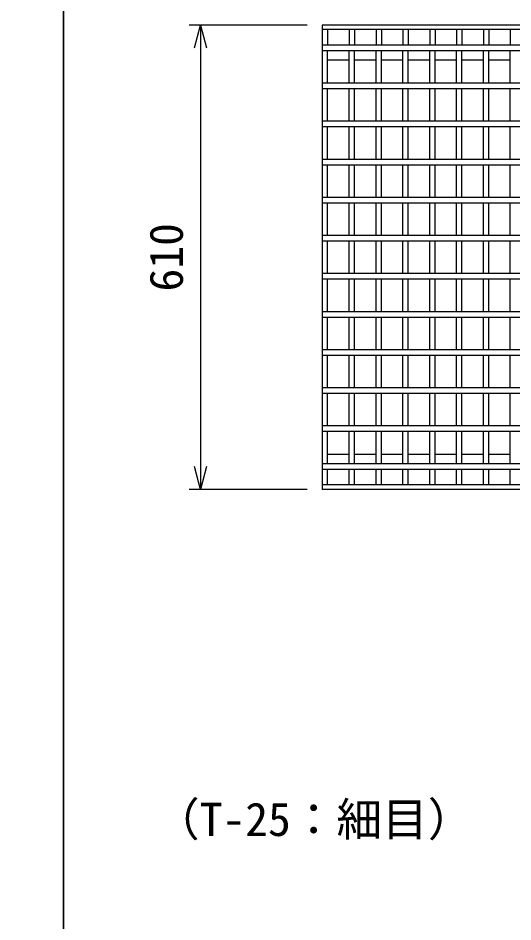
# Model space of a CAD drawing. Units: millimetres, scale not verified. Extents: x -33600 to 33600, y -11880 to 11880.
# Drawn here: x -20211 to -19560, y -6428 to -5241 of the extents above; entities that cross this region are included whole.
import ezdxf
from ezdxf.enums import TextEntityAlignment as Align

# ---------------------------------------------------------------- set-up
doc = ezdxf.new("R2010")
doc.units = ezdxf.units.MM
doc.header["$LTSCALE"] = 40
for name, color, linetype, lineweight in [('0-0_DIM', 7, 'Continuous', 25), ('0-2_HATCH', 6, 'Continuous', 25), ('0-6_TXT', 7, 'Continuous', 25)]:
    doc.layers.add(name, color=color, linetype=linetype, lineweight=lineweight)
doc.styles.add('ＭＳ ゴシック', font='')
doc.styles.get('ＭＳ ゴシック').set_extended_font_data('MS Gothic')

msp = doc.modelspace()

# ---------------------------------------------------------------- linework, layer by layer
at = {"layer": '0-0_DIM'}
for p, q in [((-19830.84, -5250.46), (-19985.84, -5250.46)), ((-19970.84, -5250.46), (-19970.84, -5860.46)), ((-19830.84, -5860.46), (-19985.84, -5860.46))]:
    msp.add_line(p, q, dxfattribs=at)
for points in [[(-19978.88, -5280.46), (-19970.84, -5250.46), (-19962.8, -5280.46)], [(-19962.8, -5830.46), (-19970.84, -5860.46), (-19978.88, -5830.46)]]:
    msp.add_lwpolyline(points, dxfattribs=at)
at = {"layer": '0-2_HATCH'}
for p, q in [((-19810.84, -5250.46), (-19810.84, -5860.46)), ((-18815.84, -5250.46), (-19810.84, -5250.46)), ((-18815.84, -5256.46), (-19810.84, -5256.46)), ((-19803.84, -5256.46), (-19803.84, -5276.96)), ((-19775.56, -5256.46), (-19775.56, -5276.96)), ((-19768.56, -5256.46), (-19768.56, -5276.96)), ((-19740.27, -5256.46), (-19740.27, -5276.96)), ((-19733.27, -5256.46), (-19733.27, -5276.96)), ((-19704.98, -5256.46), (-19704.98, -5276.96)), ((-19697.98, -5256.46), (-19697.98, -5276.96)), ((-19669.7, -5256.46), (-19669.7, -5276.96)), ((-19662.7, -5256.46), (-19662.7, -5276.96)), ((-19634.41, -5256.46), (-19634.41, -5276.96)), ((-19627.41, -5256.46), (-19627.41, -5276.96)), ((-19599.13, -5256.46), (-19599.13, -5276.96)), ((-19592.13, -5256.46), (-19592.13, -5276.96)), ((-19563.84, -5256.46), (-19563.84, -5276.96)), ((-18815.84, -5276.96), (-19810.84, -5276.96)), ((-19810.84, -5283.96), (-18815.84, -5283.96)), ((-19803.84, -5326.96), (-19803.84, -5283.96)), ((-19775.56, -5326.96), (-19775.56, -5283.96)), ((-19768.56, -5326.96), (-19768.56, -5283.96)), ((-19740.27, -5326.96), (-19740.27, -5283.96)), ((-19733.27, -5326.96), (-19733.27, -5283.96)), ((-19704.98, -5326.96), (-19704.98, -5283.96)), ((-19697.98, -5326.96), (-19697.98, -5283.96)), ((-19669.7, -5326.96), (-19669.7, -5283.96)), ((-19662.7, -5326.96), (-19662.7, -5283.96)), ((-19634.41, -5326.96), (-19634.41, -5283.96)), ((-19627.41, -5326.96), (-19627.41, -5283.96)), ((-19599.13, -5326.96), (-19599.13, -5283.96)), ((-19592.13, -5326.96), (-19592.13, -5283.96)), ((-19563.84, -5326.96), (-19563.84, -5283.96)), ((-19775.56, -5296.46), (-19803.84, -5296.46)), ((-19740.27, -5296.46), (-19768.56, -5296.46)), ((-19704.98, -5296.46), (-19733.27, -5296.46)), ((-19669.7, -5296.46), (-19697.98, -5296.46)), ((-19634.41, -5296.46), (-19662.7, -5296.46)), ((-19599.13, -5296.46), (-19627.41, -5296.46)), ((-19563.84, -5296.46), (-19592.13, -5296.46)), ((-18815.84, -5326.96), (-19810.84, -5326.96)), ((-19810.84, -5333.96), (-18815.84, -5333.96)), ((-19803.84, -5376.96), (-19803.84, -5333.96)), ((-19775.56, -5376.96), (-19775.56, -5333.96)), ((-19768.56, -5376.96), (-19768.56, -5333.96)), ((-19740.27, -5376.96), (-19740.27, -5333.96)), ((-19733.27, -5376.96), (-19733.27, -5333.96)), ((-19704.98, -5376.96), (-19704.98, -5333.96)), ((-19697.98, -5376.96), (-19697.98, -5333.96)), ((-19669.7, -5376.96), (-19669.7, -5333.96)), ((-19662.7, -5376.96), (-19662.7, -5333.96)), ((-19634.41, -5376.96), (-19634.41, -5333.96)), ((-19627.41, -5376.96), (-19627.41, -5333.96)), ((-19599.13, -5376.96), (-19599.13, -5333.96)), ((-19592.13, -5376.96), (-19592.13, -5333.96)), ((-19563.84, -5376.96), (-19563.84, -5333.96)), ((-18815.84, -5376.96), (-19810.84, -5376.96)), ((-19810.84, -5383.96), (-18815.84, -5383.96)), ((-19803.84, -5426.96), (-19803.84, -5383.96)), ((-19775.56, -5426.96), (-19775.56, -5383.96)), ((-19768.56, -5426.96), (-19768.56, -5383.96)), ((-19740.27, -5426.96), (-19740.27, -5383.96)), ((-19733.27, -5426.96), (-19733.27, -5383.96)), ((-19704.98, -5426.96), (-19704.98, -5383.96)), ((-19697.98, -5426.96), (-19697.98, -5383.96)), ((-19669.7, -5426.96), (-19669.7, -5383.96)), ((-19662.7, -5426.96), (-19662.7, -5383.96)), ((-19634.41, -5426.96), (-19634.41, -5383.96)), ((-19627.41, -5426.96), (-19627.41, -5383.96)), ((-19599.13, -5426.96), (-19599.13, -5383.96)), ((-19592.13, -5426.96), (-19592.13, -5383.96)), ((-19563.84, -5426.96), (-19563.84, -5383.96)), ((-18815.84, -5426.96), (-19810.84, -5426.96)), ((-19810.84, -5433.96), (-18815.84, -5433.96)), ((-19803.84, -5476.96), (-19803.84, -5433.96)), ((-19775.56, -5476.96), (-19775.56, -5433.96)), ((-19768.56, -5476.96), (-19768.56, -5433.96)), ((-19740.27, -5476.96), (-19740.27, -5433.96)), ((-19733.27, -5476.96), (-19733.27, -5433.96)), ((-19704.98, -5476.96), (-19704.98, -5433.96)), ((-19697.98, -5476.96), (-19697.98, -5433.96)), ((-19669.7, -5476.96), (-19669.7, -5433.96)), ((-19662.7, -5476.96), (-19662.7, -5433.96)), ((-19634.41, -5476.96), (-19634.41, -5433.96)), ((-19627.41, -5476.96), (-19627.41, -5433.96)), ((-19599.13, -5476.96), (-19599.13, -5433.96)), ((-19592.13, -5476.96), (-19592.13, -5433.96)), ((-19563.84, -5476.96), (-19563.84, -5433.96)), ((-18815.84, -5476.96), (-19810.84, -5476.96)), ((-19810.84, -5483.96), (-18815.84, -5483.96)), ((-19803.84, -5526.96), (-19803.84, -5483.96)), ((-19775.56, -5526.96), (-19775.56, -5483.96)), ((-19768.56, -5526.96), (-19768.56, -5483.96)), ((-19740.27, -5526.96), (-19740.27, -5483.96)), ((-19733.27, -5526.96), (-19733.27, -5483.96)), ((-19704.98, -5526.96), (-19704.98, -5483.96)), ((-19697.98, -5526.96), (-19697.98, -5483.96)), ((-19669.7, -5526.96), (-19669.7, -5483.96)), ((-19662.7, -5526.96), (-19662.7, -5483.96)), ((-19634.41, -5526.96), (-19634.41, -5483.96)), ((-19627.41, -5526.96), (-19627.41, -5483.96)), ((-19599.13, -5526.96), (-19599.13, -5483.96)), ((-19592.13, -5526.96), (-19592.13, -5483.96)), ((-19563.84, -5526.96), (-19563.84, -5483.96)), ((-18815.84, -5526.96), (-19810.84, -5526.96)), ((-19810.84, -5533.96), (-18815.84, -5533.96)), ((-19803.84, -5576.96), (-19803.84, -5533.96)), ((-19775.56, -5576.96), (-19775.56, -5533.96)), ((-19768.56, -5576.96), (-19768.56, -5533.96)), ((-19740.27, -5576.96), (-19740.27, -5533.96)), ((-19733.27, -5576.96), (-19733.27, -5533.96)), ((-19704.98, -5576.96), (-19704.98, -5533.96)), ((-19697.98, -5576.96), (-19697.98, -5533.96)), ((-19669.7, -5576.96), (-19669.7, -5533.96)), ((-19662.7, -5576.96), (-19662.7, -5533.96)), ((-19634.41, -5576.96), (-19634.41, -5533.96)), ((-19627.41, -5576.96), (-19627.41, -5533.96)), ((-19599.13, -5576.96), (-19599.13, -5533.96)), ((-19592.13, -5576.96), (-19592.13, -5533.96)), ((-19563.84, -5576.96), (-19563.84, -5533.96)), ((-18815.84, -5576.96), (-19810.84, -5576.96)), ((-19810.84, -5583.96), (-18815.84, -5583.96)), ((-19803.84, -5626.96), (-19803.84, -5583.96)), ((-19775.56, -5626.96), (-19775.56, -5583.96)), ((-19768.56, -5626.96), (-19768.56, -5583.96)), ((-19740.27, -5626.96), (-19740.27, -5583.96)), ((-19733.27, -5626.96), (-19733.27, -5583.96)), ((-19704.98, -5626.96), (-19704.98, -5583.96)), ((-19697.98, -5626.96), (-19697.98, -5583.96)), ((-19669.7, -5626.96), (-19669.7, -5583.96)), ((-19662.7, -5626.96), (-19662.7, -5583.96)), ((-19634.41, -5626.96), (-19634.41, -5583.96)), ((-19627.41, -5626.96), (-19627.41, -5583.96)), ((-19599.13, -5626.96), (-19599.13, -5583.96)), ((-19592.13, -5626.96), (-19592.13, -5583.96)), ((-19563.84, -5626.96), (-19563.84, -5583.96)), ((-18815.84, -5626.96), (-19810.84, -5626.96)), ((-19810.84, -5633.96), (-18815.84, -5633.96)), ((-19803.84, -5676.96), (-19803.84, -5633.96)), ((-19775.56, -5676.96), (-19775.56, -5633.96)), ((-19768.56, -5676.96), (-19768.56, -5633.96)), ((-19740.27, -5676.96), (-19740.27, -5633.96)), ((-19733.27, -5676.96), (-19733.27, -5633.96)), ((-19704.98, -5676.96), (-19704.98, -5633.96)), ((-19697.98, -5676.96), (-19697.98, -5633.96)), ((-19669.7, -5676.96), (-19669.7, -5633.96)), ((-19662.7, -5676.96), (-19662.7, -5633.96)), ((-19634.41, -5676.96), (-19634.41, -5633.96)), ((-19627.41, -5676.96), (-19627.41, -5633.96)), ((-19599.13, -5676.96), (-19599.13, -5633.96)), ((-19592.13, -5676.96), (-19592.13, -5633.96)), ((-19563.84, -5676.96), (-19563.84, -5633.96)), ((-18815.84, -5676.96), (-19810.84, -5676.96)), ((-19810.84, -5683.96), (-18815.84, -5683.96)), ((-19803.84, -5726.96), (-19803.84, -5683.96)), ((-19775.56, -5726.96), (-19775.56, -5683.96)), ((-19768.56, -5726.96), (-19768.56, -5683.96)), ((-19740.27, -5726.96), (-19740.27, -5683.96)), ((-19733.27, -5726.96), (-19733.27, -5683.96)), ((-19704.98, -5726.96), (-19704.98, -5683.96)), ((-19697.98, -5726.96), (-19697.98, -5683.96)), ((-19669.7, -5726.96), (-19669.7, -5683.96)), ((-19662.7, -5726.96), (-19662.7, -5683.96)), ((-19634.41, -5726.96), (-19634.41, -5683.96)), ((-19627.41, -5726.96), (-19627.41, -5683.96)), ((-19599.13, -5726.96), (-19599.13, -5683.96)), ((-19592.13, -5726.96), (-19592.13, -5683.96)), ((-19563.84, -5726.96), (-19563.84, -5683.96)), ((-18815.84, -5726.96), (-19810.84, -5726.96)), ((-19810.84, -5733.96), (-18815.84, -5733.96)), ((-19803.84, -5776.96), (-19803.84, -5733.96)), ((-19775.56, -5776.96), (-19775.56, -5733.96)), ((-19768.56, -5776.96), (-19768.56, -5733.96)), ((-19740.27, -5776.96), (-19740.27, -5733.96)), ((-19733.27, -5776.96), (-19733.27, -5733.96)), ((-19704.98, -5776.96), (-19704.98, -5733.96)), ((-19697.98, -5776.96), (-19697.98, -5733.96)), ((-19669.7, -5776.96), (-19669.7, -5733.96)), ((-19662.7, -5776.96), (-19662.7, -5733.96)), ((-19634.41, -5776.96), (-19634.41, -5733.96)), ((-19627.41, -5776.96), (-19627.41, -5733.96)), ((-19599.13, -5776.96), (-19599.13, -5733.96)), ((-19592.13, -5776.96), (-19592.13, -5733.96)), ((-19563.84, -5776.96), (-19563.84, -5733.96)), ((-18815.84, -5776.96), (-19810.84, -5776.96)), ((-19810.84, -5783.96), (-18815.84, -5783.96)), ((-19803.84, -5826.96), (-19803.84, -5783.96)), ((-19775.56, -5826.96), (-19775.56, -5783.96)), ((-19768.56, -5826.96), (-19768.56, -5783.96)), ((-19740.27, -5826.96), (-19740.27, -5783.96)), ((-19733.27, -5826.96), (-19733.27, -5783.96)), ((-19704.98, -5826.96), (-19704.98, -5783.96)), ((-19697.98, -5826.96), (-19697.98, -5783.96)), ((-19669.7, -5826.96), (-19669.7, -5783.96)), ((-19662.7, -5826.96), (-19662.7, -5783.96)), ((-19634.41, -5826.96), (-19634.41, -5783.96)), ((-19627.41, -5826.96), (-19627.41, -5783.96)), ((-19599.13, -5826.96), (-19599.13, -5783.96)), ((-19592.13, -5826.96), (-19592.13, -5783.96)), ((-19563.84, -5826.96), (-19563.84, -5783.96)), ((-19775.56, -5814.46), (-19803.84, -5814.46)), ((-19740.27, -5814.46), (-19768.56, -5814.46)), ((-19704.98, -5814.46), (-19733.27, -5814.46)), ((-19669.7, -5814.46), (-19697.98, -5814.46)), ((-19634.41, -5814.46), (-19662.7, -5814.46)), ((-19599.13, -5814.46), (-19627.41, -5814.46)), ((-19563.84, -5814.46), (-19592.13, -5814.46)), ((-18815.84, -5826.96), (-19810.84, -5826.96)), ((-19810.84, -5833.96), (-18815.84, -5833.96)), ((-19803.84, -5854.46), (-19803.84, -5833.96)), ((-19775.56, -5854.46), (-19775.56, -5833.96)), ((-19768.56, -5854.46), (-19768.56, -5833.96)), ((-19740.27, -5854.46), (-19740.27, -5833.96)), ((-19733.27, -5854.46), (-19733.27, -5833.96)), ((-19704.98, -5854.46), (-19704.98, -5833.96)), ((-19697.98, -5854.46), (-19697.98, -5833.96)), ((-19669.7, -5854.46), (-19669.7, -5833.96)), ((-19662.7, -5854.46), (-19662.7, -5833.96)), ((-19634.41, -5854.46), (-19634.41, -5833.96)), ((-19627.41, -5854.46), (-19627.41, -5833.96)), ((-19599.13, -5854.46), (-19599.13, -5833.96)), ((-19592.13, -5854.46), (-19592.13, -5833.96)), ((-19563.84, -5854.46), (-19563.84, -5833.96)), ((-18815.84, -5854.46), (-19810.84, -5854.46)), ((-18815.84, -5860.46), (-19810.84, -5860.46))]:
    msp.add_line(p, q, dxfattribs=at)
at = {"layer": '0-6_TXT'}
for points in [[(-21951.01, -8234.13), (-20151.01, -8234.13), (-20151.01, -4634.13), (-21951.01, -4634.13)], [(-20151.01, -8234.13), (-18351.01, -8234.13), (-18351.01, -4634.13), (-20151.01, -4634.13)]]:
    msp.add_lwpolyline(points, close=True, dxfattribs=at)

# ---------------------------------------------------------------- texts
at = {"layer": '0-0_DIM', "style": 'ＭＳ ゴシック'}
msp.add_text('610', height=43.99, rotation=90, dxfattribs=at).set_placement((-19980.84, -5600.46), align=Align.BOTTOM_LEFT)
msp.add_text('（T-25：細目）', height=43.99, dxfattribs=at).set_placement((-20031.98, -6328.82), align=Align.BOTTOM_LEFT)

doc.saveas('drawing.dxf')
